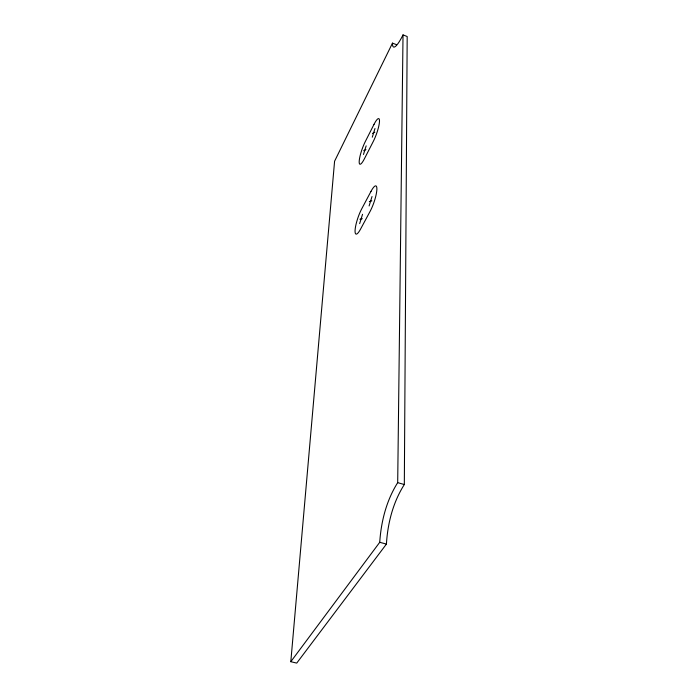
<?xml version="1.0" encoding="UTF-8"?>
<svg xmlns="http://www.w3.org/2000/svg" width="698" height="698" viewBox="0 0 698 698"><rect width="100%" height="100%" fill="white"/><g stroke="black" fill="none" stroke-linecap="round" stroke-linejoin="round"><path stroke-width="1.05" d="M404.325 484.534L407.187 36.514L403.025 34.9A27.641 5.139 -69.3 0 1 392.477 43.128L334.586 161.221L290.813 661.695L296.737 663.1L386.422 544.091C387.687 523.238 393.009 502.272 404.325 484.534L397.694 482.65L403.025 34.9M290.813 661.695L379.738 542.294C381.108 521.415 386.448 500.457 397.694 482.65M359.662 223.604L362.541 214.295M369.111 205.954L372.025 196.522M363.484 154.459L366.153 145.873M372.287 137.192L374.983 128.502M372.462 133.458L374.826 132.227M363.693 150.698L365.953 149.625M369.321 201.6L371.842 200.867M359.906 219.233L362.306 218.666M379.738 542.294L386.422 544.091M392.477 43.128L396.516 44.681M374.015 124.357L365.281 141.615A14.885 2.932 -70.6 0 0 359.2 161.264A14.885 2.932 -70.6 0 0 364.347 158.891L373.247 141.511A15.12 3.01 -70.3 0 0 379.494 121.426A15.12 3.01 -70.3 0 0 374.015 124.357M371.013 191.339L361.643 209.007A15.975 3.429 -71.2 0 0 355.081 230.305A15.975 3.429 -71.2 0 0 360.552 229.11L370.115 211.346A16.22 3.525 -70.9 0 0 376.868 189.559A16.22 3.525 -70.9 0 0 371.013 191.339"/></g></svg>
